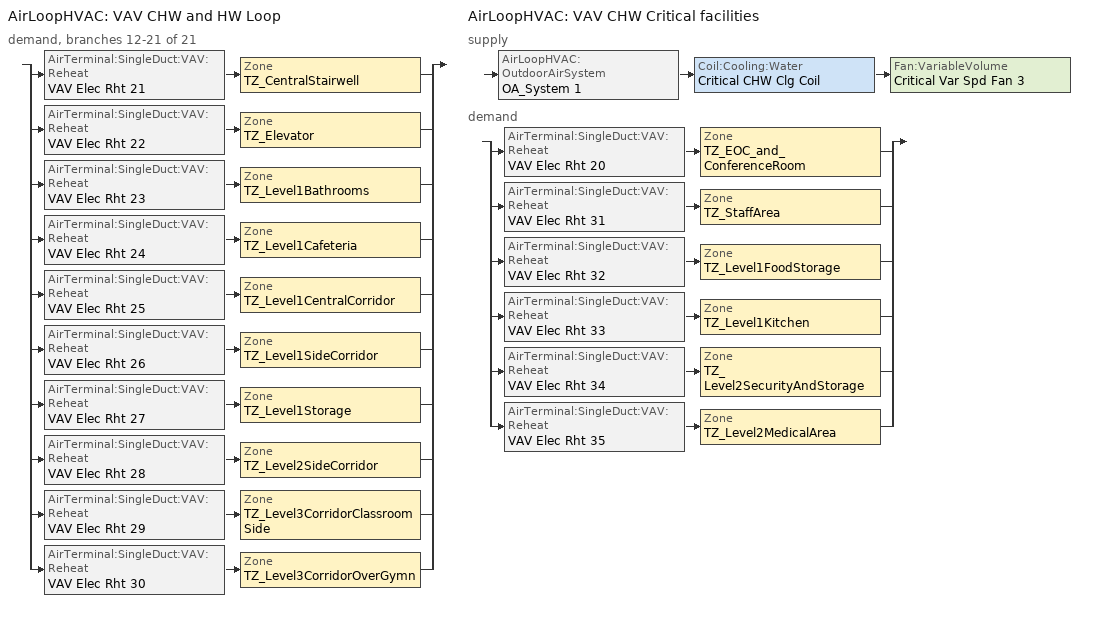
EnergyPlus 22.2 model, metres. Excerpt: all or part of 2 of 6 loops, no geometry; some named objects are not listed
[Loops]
AirLoopHVAC 'VAV CHW and HW Loop'
 demand, branches 12-21 of 21: split
  | AirTerminal:SingleDuct:VAV:Reheat 'VAV Elec Rht 21' > Zone 'TZ_CentralStairwell'
  | AirTerminal:SingleDuct:VAV:Reheat 'VAV Elec Rht 22' > Zone 'TZ_Elevator'
  | AirTerminal:SingleDuct:VAV:Reheat 'VAV Elec Rht 23' > Zone 'TZ_Level1Bathrooms'
  | AirTerminal:SingleDuct:VAV:Reheat 'VAV Elec Rht 24' > Zone 'TZ_Level1Cafeteria'
  | AirTerminal:SingleDuct:VAV:Reheat 'VAV Elec Rht 25' > Zone 'TZ_Level1CentralCorridor'
  | AirTerminal:SingleDuct:VAV:Reheat 'VAV Elec Rht 26' > Zone 'TZ_Level1SideCorridor'
  | AirTerminal:SingleDuct:VAV:Reheat 'VAV Elec Rht 27' > Zone 'TZ_Level1Storage'
  | AirTerminal:SingleDuct:VAV:Reheat 'VAV Elec Rht 28' > Zone 'TZ_Level2SideCorridor'
  | AirTerminal:SingleDuct:VAV:Reheat 'VAV Elec Rht 29' > Zone 'TZ_Level3CorridorClassroomSide'
  | AirTerminal:SingleDuct:VAV:Reheat 'VAV Elec Rht 30' > Zone 'TZ_Level3CorridorOverGymn'
AirLoopHVAC 'VAV CHW Critical facilities'
 supply: AirLoopHVAC:OutdoorAirSystem 'OA_System 1' > Coil:Cooling:Water 'Critical CHW Clg Coil' > Fan:VariableVolume 'Critical Var Spd Fan 3'
 demand: split
  | AirTerminal:SingleDuct:VAV:Reheat 'VAV Elec Rht 20' > Zone 'TZ_EOC_and_ConferenceRoom'
  | AirTerminal:SingleDuct:VAV:Reheat 'VAV Elec Rht 31' > Zone 'TZ_StaffArea'
  | AirTerminal:SingleDuct:VAV:Reheat 'VAV Elec Rht 32' > Zone 'TZ_Level1FoodStorage'
  | AirTerminal:SingleDuct:VAV:Reheat 'VAV Elec Rht 33' > Zone 'TZ_Level1Kitchen'
  | AirTerminal:SingleDuct:VAV:Reheat 'VAV Elec Rht 34' > Zone 'TZ_Level2SecurityAndStorage'
  | AirTerminal:SingleDuct:VAV:Reheat 'VAV Elec Rht 35' > Zone 'TZ_Level2MedicalArea'
[AirTerminal:SingleDuct:VAV:Reheat] Availability Schedule=Always On Discrete hvac_library; Maximum Air Flow Rate {m3/s}=Autosize; Zone Minimum Air Flow Input Method=Constant; Fixed Minimum Air Flow Rate {m3/s}=0; Maximum Hot Water or Steam Flow Rate {m3/s}=Autosize; Minimum Hot Water or Steam Flow Rate {m3/s}=0; Convergence Tolerance=0.001; Damper Heating Action=Normal; Maximum Flow per Zone Floor Area During Reheat {m3/s-m2}=Autocalculate; Maximum Flow Fraction During Reheat=Autocalculate; Maximum Reheat Air Temperature {C}=35
Name | Constant Minimum Air Flow Fraction | Reheat Coil
VAV Elec Rht 21 | 0.3 | VAV Elec Rht Coil 21
VAV Elec Rht 22 | 0.3 | VAV Elec Rht Coil 22
VAV Elec Rht 20 | Autosize | VAV Elec Rht Coil 20
VAV Elec Rht 23 | 0.3 | VAV Elec Rht Coil 23
VAV Elec Rht 24 | 0.3 | VAV Elec Rht Coil 24
VAV Elec Rht 25 | 0.3 | VAV Elec Rht Coil 25
VAV Elec Rht 32 | Autosize | VAV Elec Rht Coil 32
VAV Elec Rht 33 | Autosize | VAV Elec Rht Coil 33
VAV Elec Rht 26 | 0.3 | VAV Elec Rht Coil 26
VAV Elec Rht 27 | 0.3 | VAV Elec Rht Coil 27
VAV Elec Rht 35 | Autosize | VAV Elec Rht Coil 35
VAV Elec Rht 34 | Autosize | VAV Elec Rht Coil 34
VAV Elec Rht 28 | 0.3 | VAV Elec Rht Coil 28
VAV Elec Rht 29 | 0.3 | VAV Elec Rht Coil 29
VAV Elec Rht 30 | 0.3 | VAV Elec Rht Coil 30
VAV Elec Rht 31 | Autosize | VAV Elec Rht Coil 31
[Coil:Heating:Electric] Availability Schedule=Always On Discrete hvac_library; Efficiency=1; Nominal Capacity {W}=Autosize
VAV Elec Rht Coil 21; VAV Elec Rht Coil 22; VAV Elec Rht Coil 20; VAV Elec Rht Coil 23; VAV Elec Rht Coil 24; VAV Elec Rht Coil 25; VAV Elec Rht Coil 32; VAV Elec Rht Coil 33; VAV Elec Rht Coil 26; VAV Elec Rht Coil 27; VAV Elec Rht Coil 35; VAV Elec Rht Coil 34; VAV Elec Rht Coil 28; VAV Elec Rht Coil 29; VAV Elec Rht Coil 30; VAV Elec Rht Coil 31
[ZoneHVAC:Dehumidifier:DX]
Zone HVAC Dehumidifier: Availability Schedule=Always On Discrete hvac_library; Rated Water Removal {L/day}=50.16; Rated Energy Factor {L/kWh}=3.412; Rated Air Flow Rate {m3/s}=0.12036; Water Removal Curve=Dehumidifier Water Removal Curve; Energy Factor Curve=Dehumidifier Energy Factor Curve; Part Load Fraction Correlation Curve=Dehumidifier Part Load Curve; Minimum Dry-Bulb Temperature for Dehumidifier Operation {C}=10; Maximum Dry-Bulb Temperature for Dehumidifier Operation {C}=32; Off-Cycle Parasitic Electric Load {W}=0
[Zone equipment]
TZ_CentralStairwell: VAV Elec Rht 21, Zone HVAC Dehumidifier
TZ_Elevator: VAV Elec Rht 22
TZ_EOC_and_ConferenceRoom: VAV Elec Rht 20
TZ_Level1Bathrooms: Zone Exhaust Fan 2, VAV Elec Rht 23
TZ_Level1Cafeteria: VAV Elec Rht 24
TZ_Level1CentralCorridor: VAV Elec Rht 25
TZ_Level1FoodStorage: VAV Elec Rht 32
TZ_Level1Kitchen: Zone Exhaust Fan 3, VAV Elec Rht 33
TZ_Level1SideCorridor: VAV Elec Rht 26
TZ_Level1Storage: VAV Elec Rht 27
TZ_Level2MedicalArea: VAV Elec Rht 35
TZ_Level2SecurityAndStorage: VAV Elec Rht 34
TZ_Level2SideCorridor: VAV Elec Rht 28
TZ_Level3CorridorClassroomSide: VAV Elec Rht 29
TZ_Level3CorridorOverGymn: VAV Elec Rht 30
TZ_StaffArea: VAV Elec Rht 31
[Sizing:Zone] Zone Cooling Design Supply Air Temperature Input Method=SupplyAirTemperature; Zone Cooling Design Supply Air Temperature {C}=14; Zone Cooling Design Supply Air Temperature Difference {deltaC}=11.11; Zone Heating Design Supply Air Temperature Input Method=SupplyAirTemperature; Zone Heating Design Supply Air Temperature {C}=40; Zone Heating Design Supply Air Temperature Difference {deltaC}=11.11; Zone Cooling Design Supply Air Humidity Ratio {kgWater/kgDryAir}=0.0085; Zone Heating Design Supply Air Humidity Ratio {kgWater/kgDryAir}=0.008; Cooling Design Air Flow Method=DesignDay; Cooling Design Air Flow Rate {m3/s}=0; Cooling Minimum Air Flow per Zone Floor Area {m3/s-m2}=0.000762; Cooling Minimum Air Flow {m3/s}=0; Cooling Minimum Air Flow Fraction=0; Heating Design Air Flow Method=DesignDay; Heating Design Air Flow Rate {m3/s}=0; Heating Maximum Air Flow per Zone Floor Area {m3/s-m2}=0.002032; Heating Maximum Air Flow {m3/s}=0.141576; Heating Maximum Air Flow Fraction=0.3; Zone Latent Cooling Design Supply Air Humidity Ratio Input Method=HumidityRatioDifference; Zone Cooling Design Supply Air Humidity Ratio Difference {kgWater/kgDryAir}=0.005; Zone Latent Heating Design Supply Air Humidity Ratio Input Method=HumidityRatioDifference; Zone Humidification Design Supply Air Humidity Ratio Difference {kgWater/kgDryAir}=0.005
Name | Design Specification Outdoor Air Object | Account for Dedicated Outdoor Air System | Zone Load Sizing Method | Dedicated Outdoor Air System Control Strategy | Dedicated Outdoor Air Low Setpoint Temperature for Design {C} | Dedicated Outdoor Air High Setpoint Temperature for Design {C}
TZ_CentralStairwell | TZ_CentralStairwell DSOA Space List | No | Sensible Load Only No Latent Load
TZ_Elevator | TZ_Elevator DSOA Space List | No | Sensible Load Only No Latent Load
TZ_EOC_and_ConferenceRoom | TZ_EOC_and_ConferenceRoom DSOA Space List | No | Sensible And Latent Load
TZ_Level1Bathrooms | TZ_Level1Bathrooms DSOA Space List | No | Sensible And Latent Load
TZ_Level1Cafeteria | TZ_Level1Cafeteria DSOA Space List | No | Sensible And Latent Load
TZ_Level1CentralCorridor | TZ_Level1CentralCorridor DSOA Space List | No | Sensible Load Only No Latent Load
TZ_Level1FoodStorage | TZ_Level1FoodStorage DSOA Space List | No | Sensible And Latent Load
TZ_Level1Kitchen | TZ_Level1Kitchen Zero air DSOA | Yes | Sensible And Latent Load | NeutralDehumidifiedSupplyAir | Autosize | Autosize
TZ_Level1SideCorridor | TZ_Level1SideCorridor DSOA Space List | No | Sensible Load Only No Latent Load
TZ_Level1Storage | TZ_Level1Storage DSOA Space List | No | Sensible Load Only No Latent Load
TZ_Level2MedicalArea | TZ_Level2MedicalArea DSOA Space List | No | Sensible And Latent Load
TZ_Level2SecurityAndStorage | TZ_Level2SecurityAndStorage DSOA Space List | No | Sensible And Latent Load
TZ_Level2SideCorridor | TZ_Level2SideCorridor DSOA Space List | No | Sensible Load Only No Latent Load
TZ_Level3CorridorClassroomSide | TZ_Level3CorridorClassroomSide DSOA Space List | No | Sensible Load Only No Latent Load
TZ_Level3CorridorOverGymn | TZ_Level3CorridorOverGymn DSOA Space List | No | Sensible Load Only No Latent Load
TZ_StaffArea | TZ_StaffArea DSOA Space List | No | Sensible And Latent Load
[Controller:MechanicalVentilation]
Controller Mechanical Ventilation 2: Availability Schedule=Always On Discrete hvac_library; Demand Controlled Ventilation=No; System Outdoor Air Method=ZoneSum; Zone or ZoneList Name 1=TZ_EOC_and_ConferenceRoom; Design Specification Outdoor Air Object Name 1=189.1-2009 - Office - OpenOffice - CZ4-8 Ventilation; Zone or ZoneList Name 2=TZ_Level1FoodStorage; Design Specification Outdoor Air Object Name 2=189.1-2009 - Office - Storage - CZ1-3 Ventilation; Zone or ZoneList Name 3=TZ_Level1Kitchen; Zone or ZoneList Name 4=TZ_Level2MedicalArea; Design Specification Outdoor Air Object Name 4=189.1-2009 - Office - ClosedOffice - CZ1-3 Ventilation; Zone or ZoneList Name 5=TZ_Level2SecurityAndStorage; Design Specification Outdoor Air Object Name 5=189.1-2009 - Office - IT_Room - CZ1-3 Ventilation; Zone or ZoneList Name 6=TZ_StaffArea; Design Specification Outdoor Air Object Name 6=189.1-2009 - Office - OpenOffice - CZ4-8 Ventilation
[DesignSpecification:OutdoorAir] Outdoor Air Method=Sum; Outdoor Air Flow per Zone {m3/s}=0; Outdoor Air Flow Air Changes per Hour {1/hr}=0
Name | Outdoor Air Flow per Person {m3/s-person} | Outdoor Air Flow per Zone Floor Area {m3/s-m2}
189.1-2009 - Office - Stair - CZ1-3 Ventilation; 189.1-2009 - Office - Corridor - CZ1-3 Ventilation; 189.1-2009 - Office - Storage - CZ1-3 Ventilation; 189.1-2009 - Office - IT_Room - CZ1-3 Ventilation | 0 | 0.000254
189.1-2009 - Office - OpenOffice - CZ4-8 Ventilation; 189.1-2009 - Office - ClosedOffice - CZ1-3 Ventilation | 0.00943895 | 0
189.1-2009 - Office - Restroom - CZ1-3 Ventilation | 0 | 0.0048768
TZ_Level1Kitchen Zero air DSOA | 0 | 0
[DesignSpecification:OutdoorAir:SpaceList]
Name | Space Name 1 | Space Design Specification Outdoor Air Object Name 1
TZ_CentralStairwell DSOA Space List | CentralStairwell | 189.1-2009 - Office - Stair - CZ1-3 Ventilation
TZ_Elevator DSOA Space List | Elevator | 189.1-2009 - Office - Stair - CZ1-3 Ventilation
TZ_EOC_and_ConferenceRoom DSOA Space List | EOC_and_ConferenceRoom | 189.1-2009 - Office - OpenOffice - CZ4-8 Ventilation
TZ_Level1Bathrooms DSOA Space List | Level1Bathrooms | 189.1-2009 - Office - Restroom - CZ1-3 Ventilation
TZ_Level1Cafeteria DSOA Space List | Level1Cafeteria | 189.1-2009 - Office - OpenOffice - CZ4-8 Ventilation
TZ_Level1CentralCorridor DSOA Space List | Level1CentralCorridor | 189.1-2009 - Office - Corridor - CZ1-3 Ventilation
TZ_Level1FoodStorage DSOA Space List | Level1FoodStorage | 189.1-2009 - Office - Storage - CZ1-3 Ventilation
TZ_Level1SideCorridor DSOA Space List | Level1SideCorridor | 189.1-2009 - Office - Corridor - CZ1-3 Ventilation
TZ_Level1Storage DSOA Space List | Level1Storage | 189.1-2009 - Office - Storage - CZ1-3 Ventilation
TZ_Level2MedicalArea DSOA Space List | Level2MedicalArea | 189.1-2009 - Office - ClosedOffice - CZ1-3 Ventilation
TZ_Level2SecurityAndStorage DSOA Space List | Level2SecurityAndStorage | 189.1-2009 - Office - IT_Room - CZ1-3 Ventilation
TZ_Level2SideCorridor DSOA Space List | Level2SideCorridor | 189.1-2009 - Office - Corridor - CZ1-3 Ventilation
TZ_Level3CorridorClassroomSide DSOA Space List | Level3CorridorClassroomSide | 189.1-2009 - Office - Corridor - CZ1-3 Ventilation
TZ_Level3CorridorOverGymn DSOA Space List | Level3CorridorOverGymn | 189.1-2009 - Office - Corridor - CZ1-3 Ventilation
TZ_StaffArea DSOA Space List | StaffArea | 189.1-2009 - Office - OpenOffice - CZ4-8 Ventilation
[ZoneControl:Thermostat] Temperature Difference Between Cutout And Setpoint {deltaC}=0
Name | Zone or ZoneList | Control Type Schedule | Control 1
TZ_EOC_and_ConferenceRoom Thermostat | TZ_EOC_and_ConferenceRoom | TZ_EOC_and_ConferenceRoom Thermostat Schedule | Thermostat Setpoint Dual Setpoint 1
TZ_Level1Bathrooms Thermostat | TZ_Level1Bathrooms | TZ_Level1Bathrooms Thermostat Schedule | Thermostat Setpoint Dual Setpoint 9
TZ_Level1Cafeteria Thermostat | TZ_Level1Cafeteria | TZ_Level1Cafeteria Thermostat Schedule | Thermostat Setpoint Dual Setpoint 11
TZ_Level1FoodStorage Thermostat | TZ_Level1FoodStorage | TZ_Level1FoodStorage Thermostat Schedule | Thermostat Setpoint Dual Setpoint 18
TZ_Level1Kitchen Thermostat | TZ_Level1Kitchen | TZ_Level1Kitchen Thermostat Schedule | Thermostat Setpoint Dual Setpoint 13
TZ_Level2MedicalArea Thermostat | TZ_Level2MedicalArea | TZ_Level2MedicalArea Thermostat Schedule | Thermostat Setpoint Dual Setpoint 3
TZ_Level2SecurityAndStorage Thermostat | TZ_Level2SecurityAndStorage | TZ_Level2SecurityAndStorage Thermostat Schedule | Thermostat Setpoint Dual Setpoint 14
TZ_StaffArea Thermostat | TZ_StaffArea | TZ_StaffArea Thermostat Schedule | Thermostat Setpoint Dual Setpoint 5
[ThermostatSetpoint:SingleCooling] Setpoint Temperature Schedule=Medium Office ClgSetp 1
Thermostat Setpoint Dual Setpoint 1; Thermostat Setpoint Dual Setpoint 9; Thermostat Setpoint Dual Setpoint 11; Thermostat Setpoint Dual Setpoint 18; Thermostat Setpoint Dual Setpoint 13; Thermostat Setpoint Dual Setpoint 3; Thermostat Setpoint Dual Setpoint 14; Thermostat Setpoint Dual Setpoint 5
[Fan:ZoneExhaust] Fan Total Efficiency=0.6; Pressure Rise {Pa}=0; System Availability Manager Coupling Mode=Decoupled
Zone Exhaust Fan 2; Zone Exhaust Fan 3
[AirLoopHVAC]
VAV CHW Critical facilities: Design Supply Air Flow Rate {m3/s}=AutoSize; Design Return Air Flow Fraction of Supply Air Flow=1
[Sizing:System]
VAV CHW Critical facilities: Type of Load to Size On=Total; Design Outdoor Air Flow Rate {m3/s}=Autosize; Central Heating Maximum System Air Flow Ratio=Autosize; Preheat Design Temperature {C}=7; Preheat Design Humidity Ratio {kgWater/kgDryAir}=0.008; Precool Design Temperature {C}=12.8; Precool Design Humidity Ratio {kgWater/kgDryAir}=0.008; Central Cooling Design Supply Air Temperature {C}=12.8; Central Heating Design Supply Air Temperature {C}=40; Type of Zone Sum to Use=NonCoincident; 100% Outdoor Air in Cooling=No; 100% Outdoor Air in Heating=No; Central Cooling Design Supply Air Humidity Ratio {kgWater/kgDryAir}=0.0085; Central Heating Design Supply Air Humidity Ratio {kgWater/kgDryAir}=0.008; Cooling Supply Air Flow Rate Method=DesignDay; Cooling Supply Air Flow Rate {m3/s}=0; Cooling Supply Air Flow Rate Per Floor Area {m3/s-m2}=0.00996765; Cooling Fraction of Autosized Cooling Supply Air Flow Rate=1; Cooling Supply Air Flow Rate Per Unit Cooling Capacity {m3/s-W}=3.94755e-05; Heating Supply Air Flow Rate Method=DesignDay; Heating Supply Air Flow Rate {m3/s}=0; Heating Supply Air Flow Rate Per Floor Area {m3/s-m2}=0.00996765; Heating Fraction of Autosized Heating Supply Air Flow Rate=1; Heating Fraction of Autosized Cooling Supply Air Flow Rate=1; Heating Supply Air Flow Rate Per Unit Heating Capacity {m3/s-W}=3.15882e-05; System Outdoor Air Method=ZoneSum; Zone Maximum Outdoor Air Fraction=1; Cooling Design Capacity Method=CoolingDesignCapacity; Cooling Design Capacity {W}=Autosize; Cooling Design Capacity Per Floor Area {W/m2}=234.7; Fraction of Autosized Cooling Design Capacity=1; Heating Design Capacity Method=HeatingDesignCapacity; Heating Design Capacity {W}=Autosize; Heating Design Capacity Per Floor Area {W/m2}=157; Fraction of Autosized Heating Design Capacity=1; Central Cooling Capacity Control Method=OnOff; Occupant Diversity=Autosize
[Controller:WaterCoil]
Controller Water Coil 2: Control Variable=Temperature; Action=Reverse; Actuator Variable=Flow; Controller Convergence Tolerance {deltaC}=Autosize; Maximum Actuated Flow {m3/s}=Autosize; Minimum Actuated Flow {m3/s}=0
[Controller:OutdoorAir]
Outdoor Air Controller 2: Minimum Outdoor Air Flow Rate {m3/s}=Autosize; Maximum Outdoor Air Flow Rate {m3/s}=Autosize; Economizer Control Type=DifferentialDryBulbAndEnthalpy; Economizer Control Action Type=ModulateFlow; Economizer Maximum Limit Dry-Bulb Temperature {C}=28; Economizer Maximum Limit Enthalpy {J/kg}=64000; Economizer Minimum Limit Dry-Bulb Temperature {C}=-100; Lockout Type=NoLockout; Minimum Limit Type=FixedMinimum; Mechanical Ventilation Controller=Controller Mechanical Ventilation 2; High Humidity Control=No; Control High Indoor Humidity Based on Outdoor Humidity Ratio=Yes; Heat Recovery Bypass Control Type=BypassWhenOAFlowGreaterThanMinimum
[HeatExchanger:AirToAir:SensibleAndLatent]
ERV HX 1: Availability Schedule=Always On Discrete hvac_library; Nominal Supply Air Flow Rate {m3/s}=Autosize; Sensible Effectiveness at 100% Heating Air Flow=0.76; Latent Effectiveness at 100% Heating Air Flow=0.68; Sensible Effectiveness at 75% Heating Air Flow=0.81; Latent Effectiveness at 75% Heating Air Flow=0.73; Sensible Effectiveness at 100% Cooling Air Flow=0.76; Latent Effectiveness at 100% Cooling Air Flow=0.68; Sensible Effectiveness at 75% Cooling Air Flow=0.81; Latent Effectiveness at 75% Cooling Air Flow=0.73; Nominal Electric Power {W}=0; Supply Air Outlet Temperature Control=No; Heat Exchanger Type=Plate; Frost Control Type=None; Threshold Temperature {C}=1.7; Economizer Lockout=Yes
[SetpointManager:MixedAir] Control Variable=Temperature
Node 201 OS Default SPM; Node 155 OS Default SPM; Node 158 OS Default SPM
[Fan:VariableVolume] Availability Schedule=Always On Discrete 1; Fan Total Efficiency=0.8; Pressure Rise {Pa}=1017.592; Maximum Flow Rate {m3/s}=AutoSize; Fan Power Minimum Flow Rate Input Method=FixedFlowRate; Fan Power Minimum Flow Fraction=0; Fan Power Minimum Air Flow Rate {m3/s}=0; Motor Efficiency=0.93; Motor In Airstream Fraction=1; Fan Power Coefficient 1=0.0407599; Fan Power Coefficient 2=0.088045; Fan Power Coefficient 3=-0.0729261; Fan Power Coefficient 4=0.94374; Fan Power Coefficient 5=0
Critical Var Spd Fan 2; Critical Var Spd Fan 3
[Coil:Cooling:Water]
Critical CHW Clg Coil: Availability Schedule=Always On Discrete hvac_library; Design Water Flow Rate {m3/s}=Autosize; Design Air Flow Rate {m3/s}=Autosize; Design Inlet Water Temperature {C}=Autosize; Design Inlet Air Temperature {C}=Autosize; Design Outlet Air Temperature {C}=Autosize; Design Inlet Air Humidity Ratio {kgWater/kgDryAir}=Autosize; Design Outlet Air Humidity Ratio {kgWater/kgDryAir}=0; Type of Analysis=DetailedAnalysis; Heat Exchanger Configuration=CrossFlow
[SetpointManager:Warmest]
Warmest Zone Supply Air Temp Reset 1: Control Variable=Temperature; HVAC Air Loop=VAV CHW Critical facilities; Minimum Setpoint Temperature {C}=10; Maximum Setpoint Temperature {C}=12; Strategy=MaximumTemperature; Setpoint Node or NodeList=Critical Demand Out Air
[Refrigeration:WalkIn]
Walk In Cooler Level 1 Food Storage: Availability Schedule=Always On Discrete; Rated Coil Cooling Capacity {W}=4690; Operating Temperature {C}=-2.22; Rated Cooling Source Temperature {C}=-6.67; Rated Total Heating Power {W}=0; Heating Power Schedule=Always On Discrete; Rated Cooling Coil Fan Power {W}=735; Rated Circulation Fan Power {W}=0; Rated Total Lighting Power {W}=120; Lighting Schedule=BLDG_LIGHT_SCH; Defrost Type=Electric; Defrost Control Type=TimeSchedule; Defrost Schedule=Always Off Discrete hvac_library; Defrost Power {W}=5512; Average Refrigerant Charge Inventory {kg}=0; Insulated Floor Surface Area {m2}=13; Insulated Floor U-Value {W/m2-K}=0.207; Zone Name 1=TZ_Level1FoodStorage; Total Insulated Surface Area Facing Zone 1 {m2}=43.4; Insulated Surface U-Value Facing Zone 1 {W/m2-K}=0.235; Area of Glass Reach In Doors Facing Zone 1 {m2}=0; Height of Glass Reach In Doors Facing Zone 1 {m}=1.5; Glass Reach In Door U Value Facing Zone 1 {W/m2-K}=1.136; Area of Stocking Doors Facing Zone 1 {m2}=2; Height of Stocking Doors Facing Zone 1 {m}=2; Stocking Door U Value Facing Zone 1 {W/m2-K}=0.3785; Stocking Door Opening Schedule Name Facing Zone 1=DOOR_INFIL_SCH; Stocking Door Opening Protection Type Facing Zone 1=StripCurtain
[Schedule:Day:Interval]
Medium Office ClgSetp Rule 1 Day Schedule 1; Medium Office ClgSetp Winter Design Day 1: No, 24:00, 26.7
Medium Office ClgSetp Default Schedule 1; Medium Office ClgSetp Summer Design Day 1: No, 06:00, 26.7, 22:00, 24, 24:00, 26.7
Medium Office ClgSetp Rule 2 Day Schedule 1: No, 06:00, 26.7, 18:00, 24, 24:00, 26.7
[Schedule:Week:Daily]
Medium Office ClgSetp 1 Week Rule - Jan1-Dec31: Medium Office ClgSetp Rule 1 Day Schedule 1, Medium Office ClgSetp Default Schedule 1, Medium Office ClgSetp Default Schedule 1, Medium Office ClgSetp Default Schedule 1, Medium Office ClgSetp Default Schedule 1, Medium Office ClgSetp Default Schedule 1, Medium Office ClgSetp Rule 2 Day Schedule 1, Medium Office ClgSetp Default Schedule 1, Medium Office ClgSetp Summer Design Day 1, Medium Office ClgSetp Winter Design Day 1, Medium Office ClgSetp Default Schedule 1, Medium Office ClgSetp Default Schedule 1
[Schedule:Year]
Medium Office ClgSetp 1: Medium Office ClgSetp 1 Week Rule - Jan1-Dec31, 1, 1, 12, 31
[Schedule:Constant]
Name | Hourly Value
Always On Discrete hvac_library; Always On Discrete; Always On Discrete 1 | 1
Always Off Discrete hvac_library | 0
[Curve:Biquadratic] Minimum Value of x {BasedOnField A2}=21; Maximum Value of x {BasedOnField A2}=32.22; Minimum Value of y {BasedOnField A3}=40; Maximum Value of y {BasedOnField A3}=80
Name | Coefficient1 Constant | Coefficient2 x | Coefficient3 x**2 | Coefficient4 y | Coefficient5 y**2 | Coefficient6 x*y
Dehumidifier Water Removal Curve | -2.72488 | 0.100712 | -0.000990538 | 0.050053 | -0.000203629 | -0.000341751
Dehumidifier Energy Factor Curve | -2.38832 | 0.0930477 | -0.0013697 | 0.0665337 | -0.000343198 | -0.00056249
[Curve:Quadratic]
Dehumidifier Part Load Curve: Coefficient1 Constant=0.95; Coefficient2 x=0.05; Coefficient3 x**2=0; Minimum Value of x {BasedOnField A2}=0; Maximum Value of x {BasedOnField A2}=1
[Schedule:Compact]
TZ_EOC_and_ConferenceRoom Thermostat Schedule; TZ_Level1Bathrooms Thermostat Schedule; TZ_Level1Cafeteria Thermostat Schedule; TZ_Level1FoodStorage Thermostat Schedule; TZ_Level1Kitchen Thermostat Schedule; TZ_Level2MedicalArea Thermostat Schedule; TZ_Level2SecurityAndStorage Thermostat Schedule; TZ_StaffArea Thermostat Schedule: Through: 12/31, For: AllDays, Until: 24:00, 2
BLDG_LIGHT_SCH: Through: 12/31, For: Weekday, Until: 5:00, 0.15, Until: 6:00, 0.2, Until: 8:00, 0.4, Until: 10:00, 0.6, Until: 22:00, 0.9, Until: 23:00, 0.5, Until: 24:00, 0.3, For: Saturday, Until: 1:00, 0.2, Until: 6:00, 0.15, Until: 8:00, 0.3, Until: 10:00, 0.6, Until: 17:00, 0.8, Until: 22:00, 0.9, Until: 23:00, 0.5, Until: 24:00, 0.3, For: SummerDesignDay, Until: 24:00, 1, For: WinterDesignDay, Until: 24:00, 0, For: Sunday Holidays AllOtherDays, Until: 1:00, 0.2, Until: 6:00, 0.15, Until: 8:00, 0.3, Until: 10:00, 0.5, Until: 16:00, 0.7, Until: 22:00, 0.6, Until: 23:00, 0.5, Until: 24:00, 0.3
DOOR_INFIL_SCH: Through: 12/31, For: Weekdays, Until: 06:00, 0, Until: 07:00, 0.144, Until: 10:00, 0.462, Until: 11:00, 0.258, Until: 12:00, 0.558, Until: 13:00, 0.829, Until: 14:00, 0.74, Until: 15:00, 0.462, Until: 16:00, 0.258, Until: 17:00, 0.363, Until: 18:00, 0.558, Until: 21:00, 0.829, Until: 22:00, 0.558, Until: 23:00, 0.363, Until: 24:00, 0.258, For: SummerDesignDay, Until: 24:00, 1, For: WinterDesignDay, Until: 24:00, 0, For: Saturday, Until: 06:00, 0, Until: 07:00, 0.144, Until: 09:00, 0.558, Until: 10:00, 0.462, Until: 11:00, 0.258, Until: 12:00, 0.462, Until: 14:00, 0.558, Until: 15:00, 0.462, Until: 18:00, 0.363, Until: 19:00, 0.74, Until: 20:00, 0.915, Until: 21:00, 0.74, Until: 22:00, 0.65, Until: 23:00, 0.558, Until: 24:00, 0.363, For: Sunday Holidays AllOtherDays, Until: 06:00, 0, Until: 07:00, 0.144, Until: 09:00, 0.558, Until: 11:00, 0.258, Until: 12:00, 0.363, Until: 14:00, 0.558, Until: 15:00, 0.363, Until: 16:00, 0.258, Until: 17:00, 0.363, Until: 18:00, 0.462, Until: 19:00, 0.558, Until: 20:00, 0.65, Until: 21:00, 0.74, Until: 22:00, 0.462, Until: 24:00, 0.258
